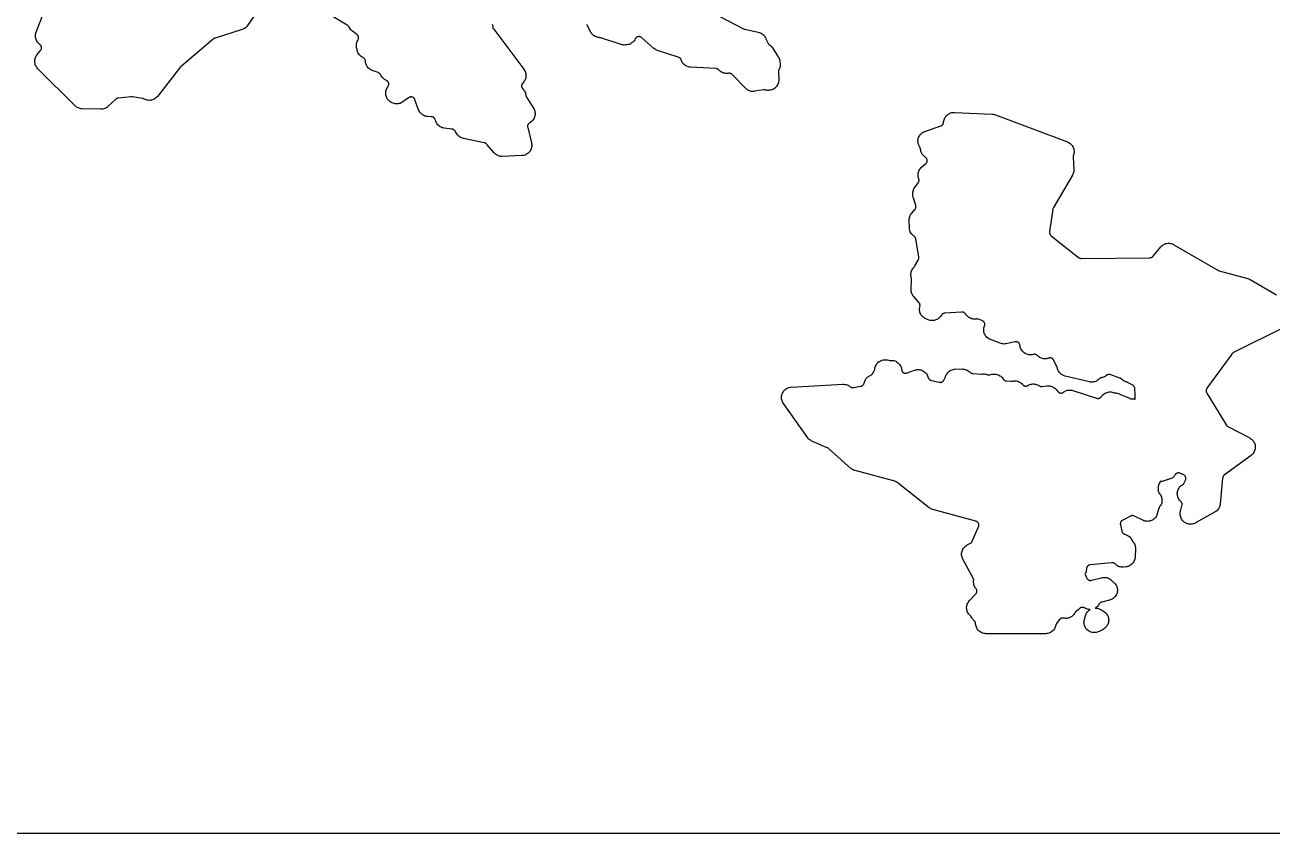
# Model space of a CAD drawing. Header units: metres. Extents: x 0 to 400, y 0 to 202.
# Drawn here: x 137 to 215.1, y -0.3 to 50.4 of the extents above; entities that cross this region are included whole.
import ezdxf

# ---------------------------------------------------------------- set-up
doc = ezdxf.new("R2010")
doc.units = ezdxf.units.M

msp = doc.modelspace()

# ---------------------------------------------------------------- linework, layer by layer
for points in [[(151.33, 50.9836), (150.911, 50.3786), (150.873, 50.3296), (150.832, 50.2846), (150.786, 50.2446), (150.736, 50.2076), (150.684, 50.1766), (150.628, 50.1496), (150.571, 50.1286), (148.879, 49.6016), (148.841, 49.5876), (148.818, 49.5766), (148.797, 49.5636), (148.765, 49.5386), (146.774, 47.8446), (146.744, 47.8166), (146.719, 47.7876), (145.27, 45.9416), (145.227, 45.8926), (145.18, 45.8486), (145.129, 45.8086), (145.074, 45.7746), (145.016, 45.7466), (144.955, 45.7236), (144.893, 45.7076), (144.829, 45.6976), (144.764, 45.6936), (144.699, 45.6966), (144.635, 45.7056), (144.573, 45.7216), (144.512, 45.7426), (144.453, 45.7706), (144.416, 45.7906), (144.396, 45.7986), (144.369, 45.8076), (144.331, 45.8156), (143.705, 45.9156), (143.668, 45.9196), (143.644, 45.9196), (143.607, 45.9176), (142.814, 45.8306), (142.778, 45.8256), (142.755, 45.8196), (142.73, 45.8106), (142.711, 45.8016), (142.692, 45.7906), (142.672, 45.7766), (142.643, 45.7506), (142.191, 45.3206), (142.143, 45.2786), (142.091, 45.2426), (142.036, 45.2116), (141.978, 45.1856), (141.918, 45.1656), (141.857, 45.1516), (141.794, 45.1436), (141.731, 45.1416), (140.557, 45.1656), (140.495, 45.1696), (140.434, 45.1796), (140.375, 45.1956), (140.317, 45.2176), (140.261, 45.2436), (140.208, 45.2756), (140.159, 45.3126), (140.113, 45.3546), (137.777, 47.6796), (137.735, 47.7256), (137.697, 47.7756), (137.664, 47.8296), (137.637, 47.8866), (137.616, 47.9446), (137.6, 48.0056), (137.59, 48.0676), (137.586, 48.1306), (137.588, 48.1936), (137.597, 48.2556), (137.611, 48.3166), (137.631, 48.3756), (137.657, 48.4336), (137.688, 48.4876), (137.724, 48.5386), (137.949, 48.8256), (137.972, 48.8566), (137.983, 48.8766), (137.992, 48.8976), (138.001, 48.9216), (138.007, 48.9466), (138.01, 48.9706), (138.011, 48.9926), (138.01, 49.0186), (138.006, 49.0436), (138.001, 49.0636), (137.993, 49.0876), (137.983, 49.1086), (137.97, 49.1296), (137.954, 49.1516), (137.94, 49.1686), (137.925, 49.1826), (137.886, 49.2116), (137.836, 49.2536), (137.792, 49.2996), (137.751, 49.3496), (137.717, 49.4036), (137.687, 49.4606), (137.663, 49.5206), (137.646, 49.5816), (137.634, 49.6456), (137.629, 49.7096), (137.631, 49.7736), (137.638, 49.8376), (137.652, 49.8996), (137.672, 49.9606), (139.052, 53.5546)], [(166.255, 50.4766), (166.271, 50.4136), (166.281, 50.3496), (166.283, 50.3116), (166.286, 50.2746), (166.292, 50.2486), (166.299, 50.2256), (166.309, 50.2016), (166.321, 50.1796), (166.343, 50.1476), (168.236, 47.6416), (168.272, 47.5896), (168.302, 47.5336), (168.326, 47.4766), (168.345, 47.4166), (168.359, 47.3546), (168.366, 47.2926), (168.367, 47.2296), (168.362, 47.1666), (168.35, 47.1046), (168.333, 47.0446), (168.31, 46.9856), (168.282, 46.9296), (168.248, 46.8766), (168.209, 46.8266), (168.166, 46.7816), (168.164, 46.7796), (168.145, 46.7576), (168.131, 46.7386), (168.118, 46.7166), (168.108, 46.6946), (168.099, 46.6676), (168.093, 46.6436), (168.09, 46.6206), (168.089, 46.5966), (168.091, 46.5706), (168.095, 46.5446), (168.1, 46.5236), (168.109, 46.5006), (168.121, 46.4776), (168.134, 46.4556), (168.147, 46.4386), (168.177, 46.4076), (168.217, 46.3626), (168.252, 46.3146), (168.282, 46.2636), (168.308, 46.2106), (168.328, 46.1546), (168.344, 46.0976), (168.354, 46.0386), (168.359, 45.9996), (168.364, 45.9786), (168.372, 45.9546), (168.38, 45.9346), (168.399, 45.9016), (168.837, 45.1966), (168.869, 45.1396), (168.895, 45.0786), (168.914, 45.0166), (168.928, 44.9526), (168.934, 44.8866), (168.934, 44.8216), (168.927, 44.7566), (168.914, 44.6916), (168.895, 44.6296), (168.869, 44.5686), (168.837, 44.5116), (168.799, 44.4576), (168.757, 44.4086), (168.709, 44.3626), (168.657, 44.3226), (168.602, 44.2886), (168.585, 44.2786), (168.563, 44.2636), (168.541, 44.2446), (168.523, 44.2276), (168.51, 44.2106), (168.497, 44.1906), (168.485, 44.1686), (168.475, 44.1436), (168.467, 44.1186), (168.463, 44.0986), (168.461, 44.0746), (168.461, 44.0496), (168.463, 44.0256), (168.472, 43.9846), (168.709, 43.0326), (168.721, 42.9696), (168.727, 42.9056), (168.727, 42.8416), (168.721, 42.7776), (168.708, 42.7156), (168.689, 42.6546), (168.664, 42.5956), (168.634, 42.5386), (168.598, 42.4856), (168.557, 42.4366), (168.511, 42.3916), (168.462, 42.3516), (168.408, 42.3166), (168.351, 42.2876), (168.292, 42.2636), (168.23, 42.2456), (168.168, 42.2336), (168.104, 42.2276), (166.883, 42.1826), (166.819, 42.1836), (166.755, 42.1906), (166.692, 42.2046), (166.631, 42.2246), (166.572, 42.2496), (166.515, 42.2816), (166.463, 42.3176), (166.414, 42.3596), (166.369, 42.4066), (165.91, 42.9356), (165.883, 42.9646), (165.866, 42.9796), (165.846, 42.9936), (165.827, 43.0046), (165.804, 43.0156), (165.783, 43.0226), (165.749, 43.0316), (164.453, 43.2996), (164.39, 43.3166), (164.33, 43.3386), (164.272, 43.3666), (164.217, 43.4006), (164.165, 43.4396), (164.118, 43.4836), (164.076, 43.5326), (164.038, 43.5856), (163.927, 43.7596), (163.901, 43.7946), (163.885, 43.8136), (163.871, 43.8276), (163.849, 43.8446), (163.826, 43.8586), (163.803, 43.8706), (163.782, 43.8786), (163.761, 43.8846), (163.72, 43.8916), (163.242, 43.9506), (163.176, 43.9616), (163.113, 43.9796), (163.051, 44.0046), (162.993, 44.0346), (162.937, 44.0716), (162.886, 44.1136), (162.839, 44.1596), (162.798, 44.2116), (162.761, 44.2666), (162.731, 44.3256), (162.707, 44.3866), (162.675, 44.4806), (162.66, 44.5186), (162.648, 44.5426), (162.634, 44.5636), (162.62, 44.5816), (162.603, 44.5986), (162.583, 44.6156), (162.561, 44.6306), (162.542, 44.6406), (162.519, 44.6496), (162.49, 44.6586), (162.467, 44.6636), (162.428, 44.6666), (162.22, 44.6766), (162.157, 44.6826), (162.095, 44.6946), (162.034, 44.7126), (161.975, 44.7366), (161.919, 44.7656), (161.866, 44.8006), (161.817, 44.8406), (161.772, 44.8846), (161.731, 44.9336), (161.696, 44.9866), (161.665, 45.0416), (161.641, 45.1006), (161.409, 45.7316), (161.393, 45.7686), (161.382, 45.7886), (161.368, 45.8096), (161.352, 45.8286), (161.335, 45.8456), (161.316, 45.8616), (161.297, 45.8736), (161.276, 45.8846), (161.252, 45.8946), (161.227, 45.9026), (161.204, 45.9076), (161.18, 45.9096), (161.156, 45.9096), (161.132, 45.9076), (161.109, 45.9026), (161.084, 45.8956), (161.06, 45.8856), (161.037, 45.8736), (161.005, 45.8526), (160.649, 45.5936), (160.596, 45.5586), (160.54, 45.5286), (160.481, 45.5046), (160.421, 45.4866), (160.358, 45.4746), (160.295, 45.4696), (160.232, 45.4696), (160.169, 45.4756), (160.107, 45.4886), (160.046, 45.5076), (159.988, 45.5316), (159.944, 45.5526), (159.889, 45.5826), (159.837, 45.6166), (159.789, 45.6566), (159.745, 45.7006), (159.705, 45.7486), (159.67, 45.7996), (159.64, 45.8546), (159.616, 45.9116), (159.597, 45.9706), (159.584, 46.0316), (159.576, 46.0936), (159.575, 46.1556), (159.58, 46.2176), (159.591, 46.2796), (159.607, 46.3396), (159.629, 46.3976), (159.657, 46.4536), (159.726, 46.5776), (159.745, 46.6156), (159.755, 46.6406), (159.76, 46.6606), (159.764, 46.6876), (159.766, 46.7156), (159.766, 46.7366), (159.762, 46.7606), (159.755, 46.7886), (159.747, 46.8116), (159.737, 46.8336), (159.725, 46.8546), (159.712, 46.8726), (159.694, 46.8906), (159.672, 46.9116), (159.651, 46.9266), (159.634, 46.9366), (159.586, 46.9596), (159.565, 46.9686), (159.561, 46.9706), (159.506, 47.0016), (159.455, 47.0376), (159.407, 47.0786), (159.363, 47.1236), (159.324, 47.1726), (159.29, 47.2256), (159.262, 47.2816), (159.25, 47.3066), (159.238, 47.3296), (159.225, 47.3476), (159.209, 47.3656), (159.191, 47.3836), (159.171, 47.4006), (159.154, 47.4116), (159.133, 47.4226), (159.095, 47.4386), (158.736, 47.5676), (158.678, 47.5926), (158.623, 47.6216), (158.571, 47.6566), (158.522, 47.6966), (158.478, 47.7406), (158.438, 47.7886), (158.403, 47.8406), (158.373, 47.8956), (158.348, 47.9536), (158.329, 48.0126), (158.316, 48.0746), (158.309, 48.1366), (158.307, 48.1696), (158.303, 48.1956), (158.298, 48.2156), (158.287, 48.2436), (158.275, 48.2686), (158.264, 48.2866), (158.25, 48.3046), (158.231, 48.3246), (158.21, 48.3436), (158.192, 48.3556), (158.17, 48.3686), (158.159, 48.3726), (158.101, 48.4026), (158.046, 48.4376), (157.995, 48.4786), (157.948, 48.5246), (157.907, 48.5746), (157.87, 48.6286), (157.839, 48.6856), (157.814, 48.7466), (157.795, 48.8086), (157.79, 48.8356), (157.789, 48.8356), (157.777, 48.8926), (157.764, 48.9356), (157.748, 48.9996), (157.739, 49.0656), (157.736, 49.1306), (157.74, 49.1966), (157.751, 49.2616), (157.768, 49.3256), (157.792, 49.3876), (157.821, 49.4456), (157.849, 49.4946), (157.86, 49.5186), (157.868, 49.5426), (157.874, 49.5696), (157.877, 49.5946), (157.877, 49.6166), (157.875, 49.6416), (157.87, 49.6686), (157.864, 49.6916), (157.854, 49.7146), (157.842, 49.7386), (157.827, 49.7616), (157.813, 49.7786), (157.796, 49.7956), (157.761, 49.8246), (157.485, 50.0286), (157.432, 50.0726), (157.385, 50.1216), (157.342, 50.1756), (157.306, 50.2326), (157.293, 50.2596), (157.286, 50.2736), (157.275, 50.2946), (157.263, 50.3156), (157.249, 50.3376), (157.234, 50.3546), (157.216, 50.3736), (157.194, 50.3906), (157.157, 50.4156), (156.109, 51.0296)], [(179.997, 51.2146), (181.99, 50.1806), (182.023, 50.1656), (182.046, 50.1576), (182.084, 50.1476), (182.925, 49.9756), (182.989, 49.9586), (183.05, 49.9366), (183.109, 49.9076), (183.164, 49.8736), (183.216, 49.8336), (183.264, 49.7886), (183.306, 49.7386), (183.344, 49.6856), (183.376, 49.6286), (183.39, 49.5956), (183.402, 49.5696), (183.402, 49.5686), (183.405, 49.5606), (183.523, 49.2966), (183.54, 49.2616), (183.553, 49.2426), (183.57, 49.2206), (183.589, 49.2016), (183.607, 49.1856), (183.64, 49.1626), (183.689, 49.1246), (183.734, 49.0826), (183.775, 49.0356), (183.811, 48.9856), (184.172, 48.4316), (184.204, 48.3766), (184.231, 48.3186), (184.251, 48.2586), (184.266, 48.1966), (184.275, 48.1326), (184.279, 48.0786), (184.288, 48.0116), (184.294, 47.9446), (184.292, 47.8766), (184.284, 47.8096), (184.268, 47.7446), (184.246, 47.6806), (184.217, 47.6196), (184.209, 47.6046), (184.198, 47.5776), (184.19, 47.5526), (184.185, 47.5276), (184.182, 47.5046), (184.182, 47.4656), (184.202, 46.9936), (184.202, 46.9286), (184.195, 46.8646), (184.182, 46.8016), (184.163, 46.7406), (184.137, 46.6806), (184.106, 46.6246), (184.069, 46.5716), (184.028, 46.5226), (183.981, 46.4776), (183.93, 46.4376), (183.876, 46.4026), (183.819, 46.3736), (183.758, 46.3506), (183.696, 46.3336), (183.633, 46.3226), (183.568, 46.3176), (183.504, 46.3196), (183.44, 46.3276), (183.377, 46.3426), (183.363, 46.3466), (183.342, 46.3506), (183.317, 46.3526), (183.292, 46.3526), (183.256, 46.3486), (182.677, 46.2606), (182.616, 46.2546), (182.554, 46.2546), (182.492, 46.2596), (182.431, 46.2706), (182.371, 46.2886), (182.314, 46.3106), (182.258, 46.3386), (182.206, 46.3726), (182.157, 46.4106), (182.112, 46.4536), (181.294, 47.3066), (181.263, 47.3366), (181.245, 47.3506), (181.223, 47.3636), (181.199, 47.3756), (181.176, 47.3836), (181.15, 47.3906), (181.126, 47.3946), (181.1, 47.3956), (181.074, 47.3946), (181.026, 47.3876), (180.96, 47.3816), (180.894, 47.3826), (180.828, 47.3906), (180.763, 47.4046), (180.7, 47.4256), (180.64, 47.4536), (180.582, 47.4866), (180.529, 47.5256), (180.479, 47.5696), (180.456, 47.5956), (180.431, 47.6196), (180.413, 47.6336), (180.394, 47.6466), (180.368, 47.6606), (180.347, 47.6696), (180.324, 47.6766), (180.299, 47.6816), (180.262, 47.6856), (178.673, 47.7736), (178.612, 47.7796), (178.552, 47.7916), (178.493, 47.8096), (178.436, 47.8326), (178.382, 47.8606), (178.331, 47.8946), (178.283, 47.9326), (178.238, 47.9746), (178.198, 48.0216), (178.163, 48.0716), (178.132, 48.1246), (178.107, 48.1806), (178.087, 48.2386), (178.085, 48.2466), (178.075, 48.2706), (178.064, 48.2916), (178.051, 48.3106), (178.034, 48.3306), (178.014, 48.3496), (177.995, 48.3646), (177.974, 48.3786), (177.948, 48.3906), (177.909, 48.4066), (176.617, 48.8206), (176.555, 48.8436), (176.496, 48.8736), (176.44, 48.9086), (176.388, 48.9496), (175.621, 49.6216), (175.589, 49.6476), (175.572, 49.6586), (175.549, 49.6706), (175.524, 49.6806), (175.502, 49.6866), (175.478, 49.6916), (175.456, 49.6936), (175.43, 49.6936), (175.408, 49.6916), (175.383, 49.6866), (175.36, 49.6796), (175.341, 49.6716), (175.317, 49.6596), (175.294, 49.6446), (175.277, 49.6316), (175.259, 49.6146), (175.244, 49.5966), (175.231, 49.5766), (175.213, 49.5456), (175.21, 49.5396), (175.178, 49.4816), (175.141, 49.4276), (175.099, 49.3776), (175.051, 49.3316), (174.999, 49.2906), (174.944, 49.2556), (174.885, 49.2266), (174.823, 49.2036), (174.76, 49.1866), (174.695, 49.1766), (174.592, 49.1656), (174.524, 49.1616), (174.455, 49.1656), (174.388, 49.1756), (174.322, 49.1936), (173.048, 49.6096), (173.011, 49.6196), (172.989, 49.6236), (172.951, 49.6266), (172.886, 49.6346), (172.823, 49.6496), (172.761, 49.6706), (172.701, 49.6986), (172.645, 49.7316), (172.592, 49.7706), (172.543, 49.8136), (172.499, 49.8626), (172.46, 49.9156), (172.427, 49.9716), (172.201, 50.4026), (172.174, 50.4606)], [(215.861, 31.4446), (212.707, 29.8806), (212.672, 29.8606), (212.654, 29.8486), (212.636, 29.8336), (212.618, 29.8146), (212.592, 29.7826), (211.036, 27.6386), (211.016, 27.6066), (211.005, 27.5866), (210.995, 27.5606), (210.988, 27.5376), (210.984, 27.5136), (210.981, 27.4886), (210.982, 27.4636), (210.984, 27.4386), (210.989, 27.4156), (210.997, 27.3906), (211.006, 27.3686), (211.024, 27.3346), (212.234, 25.3486), (212.256, 25.3166), (212.27, 25.2996), (212.285, 25.2836), (212.304, 25.2676), (212.322, 25.2556), (212.354, 25.2366), (213.721, 24.5246), (213.775, 24.4926), (213.825, 24.4556), (213.872, 24.4146), (213.915, 24.3686), (213.953, 24.3196), (213.986, 24.2666), (214.014, 24.2106), (214.037, 24.1516), (214.053, 24.0916), (214.064, 24.0296), (214.069, 23.9676), (214.067, 23.9046), (214.06, 23.8426), (214.047, 23.7816), (214.028, 23.7216), (214.003, 23.6646), (213.973, 23.6096), (213.937, 23.5576), (213.897, 23.5096), (213.852, 23.4656), (213.804, 23.4266), (212.135, 22.2066), (212.104, 22.1806), (212.088, 22.1656), (212.073, 22.1476), (212.058, 22.1266), (212.048, 22.1076), (212.039, 22.0886), (212.03, 22.0626), (212.025, 22.0406), (212.02, 22.0036), (211.876, 20.3936), (211.868, 20.3316), (211.853, 20.2706), (211.833, 20.2116), (211.807, 20.1546), (211.775, 20.0996), (211.739, 20.0486), (211.697, 20.0016), (211.652, 19.9586), (211.602, 19.9206), (211.549, 19.8866), (210.326, 19.1976), (210.27, 19.1696), (210.211, 19.1466), (210.15, 19.1306), (210.087, 19.1196), (210.024, 19.1146), (209.961, 19.1166), (209.899, 19.1236), (209.837, 19.1376), (209.777, 19.1576), (209.719, 19.1826), (209.664, 19.2136), (209.612, 19.2496), (209.564, 19.2906), (209.52, 19.3356), (209.481, 19.3856), (209.447, 19.4386), (209.418, 19.4946), (209.395, 19.5536), (209.377, 19.6146), (209.366, 19.6766), (209.36, 19.7396), (209.361, 19.8026), (209.368, 19.8656), (209.381, 19.9266), (209.472, 20.2716), (209.48, 20.3106), (209.483, 20.3396), (209.483, 20.3596), (209.482, 20.3816), (209.477, 20.4086), (209.471, 20.4306), (209.463, 20.4526), (209.451, 20.4746), (209.439, 20.4946), (209.425, 20.5146), (209.411, 20.5296), (209.4, 20.5386), (209.355, 20.5826), (209.314, 20.6316), (209.279, 20.6836), (209.248, 20.7386), (209.223, 20.7966), (209.204, 20.8566), (209.191, 20.9186), (209.183, 20.9816), (209.182, 21.0446), (209.188, 21.1076), (209.199, 21.1706), (209.216, 21.2306), (209.239, 21.2896), (209.268, 21.3466), (209.302, 21.3996), (209.341, 21.4496), (209.385, 21.4946), (209.433, 21.5356), (209.485, 21.5726), (209.509, 21.5866), (209.534, 21.6026), (209.553, 21.6186), (209.568, 21.6336), (209.585, 21.6546), (209.599, 21.6746), (209.618, 21.7116), (209.691, 21.8686), (209.706, 21.9056), (209.712, 21.9246), (209.716, 21.9496), (209.719, 21.9756), (209.718, 22.0016), (209.716, 22.0276), (209.711, 22.0496), (209.704, 22.0726), (209.693, 22.0976), (209.682, 22.1186), (209.668, 22.1386), (209.653, 22.1566), (209.634, 22.1756), (209.615, 22.1906), (209.594, 22.2036), (209.557, 22.2236), (209.382, 22.3026), (209.345, 22.3176), (209.322, 22.3246), (209.297, 22.3296), (209.27, 22.3316), (209.247, 22.3316), (209.224, 22.3296), (209.203, 22.3246), (209.18, 22.3176), (209.152, 22.3066), (209.132, 22.2956), (209.114, 22.2836), (209.096, 22.2696), (209.078, 22.2516), (209.061, 22.2316), (209.034, 22.1906), (208.995, 22.1396), (208.951, 22.0916), (208.902, 22.0496), (208.85, 22.0116), (208.794, 21.9796), (208.735, 21.9526), (208.674, 21.9316), (208.611, 21.9176), (208.592, 21.9146), (208.563, 21.9066), (208.525, 21.8926), (208.427, 21.8496), (208.367, 21.8276), (208.305, 21.8106), (208.241, 21.8006), (208.177, 21.7966), (208.112, 21.7996), (208.102, 21.8006), (208.084, 21.7416), (208.059, 21.6836), (208.03, 21.6286), (208.017, 21.6086), (208.008, 21.5886), (207.999, 21.5636), (207.993, 21.5416), (207.99, 21.5206), (207.988, 21.4806), (207.985, 21.2436), (207.987, 21.2006), (207.991, 21.1726), (207.996, 21.1526), (208.004, 21.1286), (208.017, 21.1016), (208.028, 21.0836), (208.043, 21.0626), (208.052, 21.0526), (208.092, 21.0036), (208.127, 20.9516), (208.157, 20.8956), (208.182, 20.8376), (208.2, 20.7776), (208.213, 20.7156), (208.219, 20.6526), (208.219, 20.5896), (208.214, 20.5266), (208.202, 20.4646), (208.184, 20.4036), (208.16, 20.3456), (208.131, 20.2896), (208.096, 20.2366), (208.066, 20.1956), (208.052, 20.1716), (208.042, 20.1496), (208.029, 20.1116), (207.929, 19.7626), (207.908, 19.7036), (207.882, 19.6466), (207.851, 19.5916), (207.814, 19.5406), (207.773, 19.4936), (207.727, 19.4496), (207.677, 19.4116), (207.624, 19.3776), (207.568, 19.3496), (207.509, 19.3276), (207.448, 19.3106), (207.386, 19.2996), (207.324, 19.2946), (207.261, 19.2966), (207.198, 19.3036), (207.137, 19.3166), (207.077, 19.3366), (207.019, 19.3616), (206.491, 19.6226), (206.456, 19.6376), (206.434, 19.6446), (206.411, 19.6506), (206.388, 19.6536), (206.366, 19.6536), (206.34, 19.6526), (206.319, 19.6496), (206.295, 19.6436), (206.27, 19.6346), (206.238, 19.6206), (205.761, 19.3736), (205.725, 19.3526), (205.702, 19.3356), (205.683, 19.3196), (205.667, 19.3016), (205.65, 19.2786), (205.638, 19.2596), (205.629, 19.2386), (205.619, 19.2116), (205.613, 19.1886), (205.61, 19.1636), (205.609, 19.1376), (205.611, 19.1126), (205.617, 19.0696), (205.698, 18.6936), (205.709, 18.6546), (205.717, 18.6306), (205.727, 18.6106), (205.738, 18.5926), (205.753, 18.5726), (205.771, 18.5526), (205.786, 18.5386), (205.806, 18.5236), (205.827, 18.5106), (205.847, 18.5006), (205.871, 18.4916), (205.925, 18.4756), (205.986, 18.4556), (206.045, 18.4286), (206.101, 18.3966), (206.153, 18.3586), (206.201, 18.3156), (206.245, 18.2686), (206.284, 18.2166), (206.318, 18.1616), (206.346, 18.1036), (206.347, 18.0996), (206.357, 18.0806), (206.37, 18.0616), (206.407, 18.0166), (206.409, 18.0136), (206.449, 17.9606), (206.482, 17.9036), (206.509, 17.8436), (206.531, 17.7806), (206.545, 17.7166), (206.553, 17.6506), (206.555, 17.5846), (206.539, 17.0646), (206.534, 17.0026), (206.523, 16.9416), (206.506, 16.8816), (206.484, 16.8236), (206.456, 16.7676), (206.423, 16.7146), (206.385, 16.6656), (206.343, 16.6206), (206.296, 16.5786), (206.246, 16.5426), (206.192, 16.5106), (206.136, 16.4846), (206.077, 16.4636), (206.017, 16.4486), (205.955, 16.4396), (205.815, 16.4256), (205.753, 16.4226), (205.691, 16.4256), (205.629, 16.4346), (205.569, 16.4486), (205.51, 16.4696), (205.453, 16.4946), (205.399, 16.5266), (205.349, 16.5626), (205.305, 16.6016), (205.302, 16.6036), (205.297, 16.6096), (205.261, 16.6416), (205.238, 16.6596), (205.218, 16.6726), (205.197, 16.6826), (205.173, 16.6916), (205.146, 16.6976), (205.121, 16.7016), (205.099, 16.7026), (205.057, 16.7006), (203.723, 16.5616), (203.684, 16.5556), (203.663, 16.5506), (203.639, 16.5416), (203.614, 16.5296), (203.594, 16.5176), (203.575, 16.5036), (203.557, 16.4866), (203.542, 16.4706), (203.527, 16.4506), (203.513, 16.4266), (203.502, 16.4046), (203.495, 16.3846), (203.489, 16.3616), (203.485, 16.3336), (203.483, 16.2946), (203.483, 16.2756), (203.48, 16.2126), (203.471, 16.1506), (203.456, 16.0896), (203.435, 16.0306), (203.408, 15.9736), (203.396, 15.9536), (203.404, 15.9436), (203.438, 15.8896), (203.467, 15.8326), (203.491, 15.7726), (203.499, 15.7466), (203.509, 15.7266), (203.524, 15.6996), (203.537, 15.6816), (203.55, 15.6666), (203.567, 15.6516), (203.589, 15.6336), (203.612, 15.6196), (203.629, 15.6106), (203.653, 15.6016), (203.676, 15.5946), (203.698, 15.5906), (203.725, 15.5886), (203.751, 15.5896), (203.773, 15.5916), (203.809, 15.5996), (204.438, 15.7626), (204.501, 15.7756), (204.565, 15.7826), (204.629, 15.7826), (204.693, 15.7766), (204.757, 15.7646), (204.818, 15.7456), (204.878, 15.7216), (204.935, 15.6916), (204.988, 15.6556), (205.038, 15.6146), (205.083, 15.5686), (205.103, 15.5466), (205.118, 15.5326), (205.16, 15.5026), (205.209, 15.4626), (205.255, 15.4176), (205.296, 15.3676), (205.331, 15.3146), (205.362, 15.2586), (205.387, 15.1996), (205.405, 15.1386), (205.418, 15.0756), (205.424, 15.0116), (205.424, 14.9476), (205.418, 14.8836), (205.405, 14.8216), (205.387, 14.7596), (205.362, 14.7006), (205.332, 14.6446), (205.296, 14.5916), (205.255, 14.5426), (205.21, 14.4976), (205.16, 14.4566), (205.106, 14.4216), (205.05, 14.3916), (204.99, 14.3676), (204.929, 14.3496), (204.46, 14.2366), (204.42, 14.2246), (204.397, 14.2156), (204.375, 14.2036), (204.352, 14.1896), (204.334, 14.1746), (204.318, 14.1586), (204.303, 14.1406), (204.286, 14.1166), (204.273, 14.0936), (204.238, 14.0386), (204.198, 13.9866), (204.152, 13.9396), (204.102, 13.8976), (204.048, 13.8606), (204.039, 13.8556), (204.088, 13.8556), (204.151, 13.8486), (204.214, 13.8356), (204.275, 13.8166), (204.334, 13.7916), (204.39, 13.7606), (204.572, 13.6486), (204.623, 13.6136), (204.671, 13.5736), (204.715, 13.5286), (204.754, 13.4806), (204.788, 13.4286), (204.818, 13.3736), (204.842, 13.3166), (204.86, 13.2566), (204.872, 13.1956), (204.879, 13.1336), (204.88, 13.0716), (204.874, 13.0096), (204.863, 12.9486), (204.846, 12.8886), (204.823, 12.8306), (204.795, 12.7746), (204.761, 12.7226), (204.723, 12.6736), (204.68, 12.6286), (204.633, 12.5876), (204.582, 12.5516), (204.528, 12.5206), (204.275, 12.3906), (204.218, 12.3646), (204.158, 12.3436), (204.097, 12.3296), (204.035, 12.3206), (203.972, 12.3186), (203.909, 12.3226), (203.847, 12.3326), (203.786, 12.3476), (203.727, 12.3696), (203.671, 12.3966), (203.617, 12.4296), (203.567, 12.4666), (203.52, 12.5086), (203.478, 12.5556), (203.441, 12.6066), (203.408, 12.6596), (203.381, 12.7166), (203.36, 12.7756), (203.344, 12.8366), (203.335, 12.8986), (203.331, 12.9616), (203.334, 13.0246), (203.342, 13.0866), (203.357, 13.1476), (203.377, 13.2076), (203.382, 13.2176), (203.395, 13.2606), (203.422, 13.3666), (203.44, 13.4286), (203.465, 13.4876), (203.495, 13.5436), (203.531, 13.5966), (203.572, 13.6456), (203.617, 13.6906), (203.667, 13.7306), (203.72, 13.7666), (203.672, 13.7666), (203.607, 13.7736), (203.543, 13.7876), (203.48, 13.8076), (203.42, 13.8336), (203.363, 13.8666), (203.358, 13.8696), (203.335, 13.8816), (203.314, 13.8896), (203.289, 13.8966), (203.262, 13.9006), (203.238, 13.9026), (203.214, 13.9016), (203.186, 13.8986), (203.164, 13.8936), (203.141, 13.8856), (203.119, 13.8756), (203.097, 13.8626), (203.063, 13.8376), (202.854, 13.6696), (202.825, 13.6446), (202.808, 13.6256), (202.794, 13.6086), (202.781, 13.5876), (202.769, 13.5636), (202.738, 13.5106), (202.703, 13.4606), (202.663, 13.4136), (202.619, 13.3706), (202.571, 13.3326), (202.519, 13.2996), (202.465, 13.2706), (202.408, 13.2476), (202.349, 13.2296), (202.289, 13.2176), (202.227, 13.2116), (202.166, 13.2116), (202.105, 13.2166), (202.044, 13.2276), (202.035, 13.2296), (202.016, 13.2316), (201.988, 13.2326), (201.961, 13.2296), (201.936, 13.2256), (201.912, 13.2176), (201.893, 13.2096), (201.868, 13.1966), (201.846, 13.1816), (201.828, 13.1666), (201.81, 13.1476), (201.783, 13.1146), (201.619, 12.8836), (201.597, 12.8486), (201.586, 12.8276), (201.577, 12.8046), (201.571, 12.7836), (201.57, 12.7816), (201.556, 12.7206), (201.535, 12.6606), (201.508, 12.6016), (201.476, 12.5456), (201.438, 12.4936), (201.396, 12.4456), (201.348, 12.4016), (201.297, 12.3636), (201.242, 12.3296), (201.184, 12.3026), (201.123, 12.2806), (201.061, 12.2646), (200.997, 12.2546), (200.933, 12.2516), (197.19, 12.2516), (197.126, 12.2546), (197.062, 12.2646), (197, 12.2806), (196.939, 12.3026), (196.881, 12.3296), (196.826, 12.3636), (196.775, 12.4026), (196.727, 12.4456), (196.685, 12.4936), (196.647, 12.5456), (196.615, 12.6016), (196.588, 12.6606), (196.567, 12.7216), (196.552, 12.7836), (196.544, 12.8476), (196.54, 12.9016), (196.535, 12.9286), (196.528, 12.9546), (196.52, 12.9736), (196.509, 12.9956), (196.494, 13.0196), (196.48, 13.0366), (196.464, 13.0536), (196.439, 13.0756), (196.397, 13.1156), (196.359, 13.1586), (196.325, 13.2046), (196.295, 13.2536), (196.269, 13.3016), (196.256, 13.3206), (196.232, 13.3496), (196.153, 13.4336), (196.111, 13.4836), (196.074, 13.5376), (196.042, 13.5946), (196.017, 13.6556), (195.998, 13.7176), (195.985, 13.7816), (195.979, 13.8466), (195.979, 13.9126), (195.986, 13.9776), (195.999, 14.0416), (196.019, 14.1036), (196.045, 14.1636), (196.077, 14.2206), (196.114, 14.2746), (196.157, 14.3236), (196.545, 14.7306), (196.572, 14.7606), (196.584, 14.7786), (196.596, 14.7996), (196.607, 14.8236), (196.615, 14.8466), (196.62, 14.8696), (196.623, 14.8946), (196.624, 14.9196), (196.623, 14.9436), (196.619, 14.9686), (196.613, 14.9896), (196.603, 15.0156), (196.594, 15.0356), (196.581, 15.0556), (196.545, 15.1036), (196.509, 15.1556), (196.479, 15.2106), (196.455, 15.2676), (196.436, 15.3276), (196.422, 15.3886), (196.415, 15.4516), (196.414, 15.5136), (196.419, 15.5766), (196.42, 15.5806), (196.421, 15.6076), (196.42, 15.6286), (196.415, 15.6566), (196.409, 15.6806), (196.402, 15.7006), (196.385, 15.7366), (195.74, 16.9306), (195.712, 16.9886), (195.69, 17.0496), (195.674, 17.1126), (195.665, 17.1766), (195.662, 17.2416), (195.666, 17.3056), (195.675, 17.3696), (195.692, 17.4326), (195.714, 17.4936), (195.742, 17.5516), (195.776, 17.6066), (195.816, 17.6576), (195.86, 17.7046), (195.909, 17.7476), (195.962, 17.7846), (196.018, 17.8166), (196.187, 17.9026), (196.222, 17.9226), (196.244, 17.9386), (196.263, 17.9546), (196.28, 17.9726), (196.295, 17.9916), (196.308, 18.0126), (196.326, 18.0486), (196.722, 18.9406), (196.736, 18.9756), (196.742, 18.9976), (196.747, 19.0226), (196.749, 19.0476), (196.748, 19.0726), (196.746, 19.0986), (196.742, 19.1176), (196.735, 19.1406), (196.725, 19.1646), (196.713, 19.1866), (196.699, 19.2076), (196.686, 19.2236), (196.669, 19.2416), (196.65, 19.2566), (196.631, 19.2706), (196.609, 19.2816), (196.587, 19.2916), (196.552, 19.3026), (193.86, 20.0376), (193.799, 20.0576), (193.74, 20.0836), (193.684, 20.1156), (193.631, 20.1526), (191.597, 21.7456), (191.564, 21.7686), (191.541, 21.7816), (191.517, 21.7926), (191.477, 21.8056), (188.99, 22.4736), (188.933, 22.4916), (188.878, 22.5156), (188.825, 22.5436), (188.775, 22.5766), (188.728, 22.6146), (187.332, 23.8526), (187.297, 23.8806), (187.275, 23.8946), (187.235, 23.9136), (186.311, 24.3046), (186.258, 24.3306), (186.207, 24.3616), (186.158, 24.3966), (186.114, 24.4356), (186.073, 24.4786), (186.036, 24.5256), (184.499, 26.6846), (184.465, 26.7376), (184.437, 26.7936), (184.414, 26.8516), (184.396, 26.9126), (184.396, 26.9126), (184.385, 26.9736), (184.379, 27.0366), (184.38, 27.0996), (184.387, 27.1616), (184.4, 27.2236), (184.418, 27.2836), (184.443, 27.3406), (184.473, 27.3966), (184.508, 27.4486), (184.548, 27.4966), (184.592, 27.5406), (184.641, 27.5806), (184.693, 27.6156), (184.748, 27.6456), (184.806, 27.6696), (184.866, 27.6886), (184.928, 27.7006), (184.99, 27.7076), (188.229, 27.8926), (188.294, 27.8926), (188.36, 27.8866), (188.424, 27.8736), (188.486, 27.8546), (188.547, 27.8296), (188.604, 27.7986), (188.658, 27.7616), (188.703, 27.7266), (188.721, 27.7156), (188.746, 27.7046), (188.769, 27.6956), (188.792, 27.6896), (188.817, 27.6856), (188.842, 27.6846), (188.868, 27.6846), (188.906, 27.6906), (189.338, 27.7716), (189.377, 27.7806), (189.4, 27.7886), (189.425, 27.8006), (189.449, 27.8146), (189.467, 27.8276), (189.484, 27.8436), (189.502, 27.8626), (189.517, 27.8826), (189.53, 27.9056), (189.541, 27.9276), (189.549, 27.9516), (189.554, 27.9696), (189.571, 28.0276), (189.593, 28.0836), (189.613, 28.1226), (189.62, 28.1366), (189.621, 28.1386), (189.64, 28.1756), (189.672, 28.2266), (189.708, 28.2736), (189.749, 28.3176), (189.793, 28.3576), (189.841, 28.3936), (189.892, 28.4246), (189.946, 28.4506), (189.986, 28.4686), (190.005, 28.4786), (190.025, 28.4926), (190.047, 28.5116), (190.062, 28.5266), (190.077, 28.5446), (190.099, 28.5796), (190.188, 28.7306), (190.206, 28.7656), (190.216, 28.7916), (190.223, 28.8146), (190.227, 28.8376), (190.228, 28.8406), (190.236, 28.9046), (190.252, 28.9686), (190.274, 29.0296), (190.301, 29.0886), (190.335, 29.1446), (190.374, 29.1966), (190.418, 29.2446), (190.466, 29.2876), (190.519, 29.3266), (190.575, 29.3586), (190.634, 29.3856), (190.696, 29.4066), (190.759, 29.4216), (190.824, 29.4296), (190.889, 29.4316), (190.954, 29.4266), (191.018, 29.4156), (191.111, 29.3936), (191.15, 29.3866), (191.175, 29.3856), (191.213, 29.3866), (191.219, 29.3876), (191.235, 29.3876), (191.284, 29.3886), (191.348, 29.3826), (191.411, 29.3716), (191.473, 29.3536), (191.533, 29.3296), (191.59, 29.2996), (191.643, 29.2646), (191.693, 29.2236), (191.739, 29.1786), (191.78, 29.1296), (191.816, 29.0766), (191.847, 29.0196), (191.872, 28.9606), (191.89, 28.8986), (191.903, 28.8356), (191.911, 28.7826), (191.916, 28.7606), (191.924, 28.7386), (191.936, 28.7116), (191.947, 28.6936), (191.96, 28.6756), (191.976, 28.6566), (191.995, 28.6396), (192.012, 28.6256), (192.033, 28.6126), (192.056, 28.6016), (192.075, 28.5936), (192.098, 28.5876), (192.124, 28.5826), (192.15, 28.5806), (192.175, 28.5816), (192.198, 28.5836), (192.219, 28.5876), (192.257, 28.5996), (192.718, 28.7686), (192.78, 28.7876), (192.843, 28.8006), (192.907, 28.8066), (192.972, 28.8066), (193.036, 28.8006), (193.1, 28.7876), (193.162, 28.7686), (193.221, 28.7436), (193.278, 28.7126), (193.331, 28.6756), (193.381, 28.6346), (193.426, 28.5886), (193.466, 28.5376), (193.501, 28.4836), (193.531, 28.4256), (193.554, 28.3656), (193.567, 28.3206), (193.572, 28.3036), (193.577, 28.2896), (193.588, 28.2666), (193.6, 28.2446), (193.615, 28.2236), (193.629, 28.2076), (193.647, 28.1906), (193.667, 28.1746), (193.687, 28.1616), (193.709, 28.1506), (193.732, 28.1416), (193.771, 28.1306), (194.249, 28.0196), (194.291, 28.0126), (194.316, 28.0106), (194.339, 28.0106), (194.364, 28.0136), (194.391, 28.0206), (194.416, 28.0286), (194.436, 28.0376), (194.457, 28.0496), (194.48, 28.0666), (194.499, 28.0826), (194.515, 28.1006), (194.531, 28.1226), (194.552, 28.1576), (194.631, 28.3056), (194.647, 28.3396), (194.662, 28.3816), (194.665, 28.3896), (194.673, 28.4166), (194.699, 28.4746), (194.73, 28.5306), (194.766, 28.5826), (194.807, 28.6316), (194.853, 28.6756), (194.903, 28.7156), (194.957, 28.7506), (195.013, 28.7796), (195.073, 28.8026), (195.134, 28.8196), (195.197, 28.8316), (195.261, 28.8366), (195.694, 28.8496), (195.761, 28.8476), (195.827, 28.8396), (195.893, 28.8246), (195.956, 28.8026), (196.017, 28.7736), (196.074, 28.7396), (196.128, 28.6996), (196.177, 28.6536), (196.195, 28.6356), (196.214, 28.6196), (196.233, 28.6056), (196.257, 28.5926), (196.278, 28.5826), (196.298, 28.5766), (196.324, 28.5706), (196.365, 28.5656), (196.868, 28.5266), (196.906, 28.5256), (196.934, 28.5276), (196.942, 28.5286), (197.005, 28.5356), (197.068, 28.5356), (197.131, 28.5306), (197.193, 28.5186), (197.254, 28.5006), (197.283, 28.4906), (197.307, 28.4846), (197.331, 28.4816), (197.359, 28.4806), (197.383, 28.4816), (197.407, 28.4856), (197.423, 28.4896), (197.424, 28.4896), (197.487, 28.5106), (197.553, 28.5256), (197.62, 28.5336), (197.687, 28.5336), (197.755, 28.5276), (197.821, 28.5146), (197.88, 28.4996), (197.892, 28.4966), (197.951, 28.4786), (198.007, 28.4546), (198.061, 28.4256), (198.112, 28.3906), (198.159, 28.3526), (198.203, 28.3096), (198.242, 28.2626), (198.269, 28.2226), (198.277, 28.2116), (198.29, 28.1956), (198.306, 28.1776), (198.325, 28.1616), (198.346, 28.1466), (198.368, 28.1336), (198.391, 28.1226), (198.413, 28.1156), (198.438, 28.1096), (198.48, 28.1036), (198.749, 28.0816), (198.788, 28.0806), (198.813, 28.0816), (198.855, 28.0886), (198.886, 28.0956), (198.951, 28.1026), (199.017, 28.1026), (199.082, 28.0966), (199.146, 28.0846), (199.209, 28.0656), (199.269, 28.0396), (199.326, 28.0086), (199.38, 27.9716), (199.431, 27.9296), (199.476, 27.8826), (199.504, 27.8516), (199.521, 27.8356), (199.54, 27.8216), (199.563, 27.8076), (199.586, 27.7956), (199.607, 27.7876), (199.632, 27.7816), (199.657, 27.7776), (199.68, 27.7766), (199.707, 27.7776), (199.732, 27.7816), (199.753, 27.7866), (199.778, 27.7946), (199.803, 27.8066), (199.829, 27.8216), (199.883, 27.8506), (199.94, 27.8736), (199.999, 27.8916), (200.06, 27.9036), (200.121, 27.9096), (200.182, 27.9096), (200.244, 27.9046), (200.304, 27.8936), (200.363, 27.8766), (200.421, 27.8536), (200.476, 27.8266), (200.528, 27.7936), (200.536, 27.7876), (200.559, 27.7746), (200.579, 27.7656), (200.603, 27.7576), (200.628, 27.7516), (200.655, 27.7486), (200.678, 27.7476), (200.716, 27.7506), (201.012, 27.7866), (201.077, 27.7916), (201.141, 27.7896), (201.206, 27.7816), (201.269, 27.7666), (201.33, 27.7456), (201.389, 27.7186), (201.445, 27.6866), (201.497, 27.6486), (201.546, 27.6056), (201.589, 27.5576), (201.689, 27.4386), (201.714, 27.4106), (201.732, 27.3946), (201.752, 27.3796), (201.769, 27.3686), (201.794, 27.3576), (201.815, 27.3496), (201.838, 27.3436), (201.864, 27.3396), (201.886, 27.3386), (201.911, 27.3396), (201.934, 27.3416), (201.957, 27.3476), (201.981, 27.3556), (202.002, 27.3646), (202.023, 27.3766), (202.067, 27.4076), (202.123, 27.4426), (202.183, 27.4726), (202.245, 27.4956), (202.309, 27.5126), (202.375, 27.5226), (202.442, 27.5256), (202.508, 27.5216), (202.574, 27.5116), (202.638, 27.4946), (204.12, 27.0196), (204.157, 27.0096), (204.182, 27.0056), (204.208, 27.0036), (204.23, 27.0046), (204.256, 27.0076), (204.282, 27.0136), (204.303, 27.0206), (204.325, 27.0306), (204.346, 27.0426), (204.368, 27.0596), (204.386, 27.0746), (204.402, 27.0916), (204.425, 27.1216), (204.454, 27.1626), (204.497, 27.2126), (204.545, 27.2576), (204.598, 27.2976), (204.654, 27.3316), (204.713, 27.3606), (204.775, 27.3826), (204.839, 27.3986), (204.904, 27.4076), (204.97, 27.4106), (205.036, 27.4066), (205.101, 27.3956), (205.165, 27.3786), (205.224, 27.3596), (205.247, 27.3546), (205.269, 27.3516), (205.277, 27.3516), (205.347, 27.3456), (205.417, 27.3326), (205.484, 27.3116), (205.549, 27.2836), (205.578, 27.2686), (206.177, 27.0106), (206.216, 26.9966), (206.241, 26.9896), (206.264, 26.9856), (206.287, 26.9846), (206.31, 26.9856), (206.373, 26.9846), (206.435, 26.9776), (206.496, 26.9646), (206.539, 26.9516), (206.532, 26.9966), (206.528, 27.0586), (206.53, 27.1206), (206.539, 27.1816), (206.542, 27.1986), (206.544, 27.2226), (206.543, 27.2656), (206.524, 27.5986), (206.52, 27.6386), (206.515, 27.6616), (206.507, 27.6866), (206.498, 27.7086), (206.488, 27.7276), (206.473, 27.7496), (206.456, 27.7696), (206.44, 27.7856), (206.42, 27.8016), (206.386, 27.8246), (206.069, 28.0116), (206.033, 28.0306), (206.011, 28.0396), (205.964, 28.0536), (205.903, 28.0746), (205.845, 28.1026), (205.79, 28.1356), (205.738, 28.1736), (205.691, 28.2166), (205.686, 28.2216), (205.666, 28.2386), (205.645, 28.2526), (205.62, 28.2656), (205.583, 28.2816), (205.014, 28.4846), (204.976, 28.4956), (204.95, 28.5016), (204.927, 28.5036), (204.902, 28.5036), (204.879, 28.5016), (204.852, 28.4966), (204.828, 28.4896), (204.81, 28.4816), (204.786, 28.4696), (204.766, 28.4566), (204.762, 28.4526), (204.712, 28.4166), (204.66, 28.3846), (204.604, 28.3586), (204.546, 28.3376), (204.487, 28.3216), (204.452, 28.3146), (204.414, 28.3036), (204.39, 28.2946), (204.365, 28.2826), (204.342, 28.2686), (204.326, 28.2566), (204.314, 28.2456), (204.308, 28.2396), (204.269, 28.2006), (204.221, 28.1596), (204.168, 28.1236), (204.112, 28.0926), (204.054, 28.0676), (203.993, 28.0476), (203.931, 28.0346), (203.868, 28.0276), (203.804, 28.0266), (203.74, 28.0326), (203.678, 28.0446), (202.151, 28.4086), (202.091, 28.4256), (202.034, 28.4486), (201.979, 28.4766), (201.927, 28.5096), (201.878, 28.5476), (201.833, 28.5906), (201.792, 28.6376), (201.756, 28.6876), (201.725, 28.7406), (201.7, 28.7976), (201.679, 28.8556), (201.665, 28.9046), (201.651, 28.9376), (201.438, 29.3876), (201.419, 29.4226), (201.405, 29.4436), (201.391, 29.4606), (201.373, 29.4796), (201.353, 29.4966), (201.337, 29.5076), (201.317, 29.5176), (201.291, 29.5296), (201.266, 29.5366), (201.246, 29.5416), (201.219, 29.5446), (201.196, 29.5446), (201.173, 29.5436), (201.148, 29.5386), (201.125, 29.5326), (201.116, 29.5286), (201.054, 29.5086), (200.991, 29.4946), (200.927, 29.4876), (200.863, 29.4856), (200.799, 29.4916), (200.735, 29.5026), (200.673, 29.5206), (200.613, 29.5446), (200.556, 29.5736), (200.502, 29.6096), (200.452, 29.6496), (200.406, 29.6946), (200.405, 29.6966), (200.384, 29.7146), (200.363, 29.7306), (200.343, 29.7426), (200.321, 29.7526), (200.297, 29.7616), (200.273, 29.7676), (200.252, 29.7706), (200.227, 29.7716), (200.203, 29.7706), (200.179, 29.7676), (200.123, 29.7536), (200.062, 29.7416), (200, 29.7356), (199.937, 29.7356), (199.875, 29.7416), (199.813, 29.7536), (199.753, 29.7716), (199.695, 29.7946), (199.64, 29.8236), (199.587, 29.8586), (199.539, 29.8976), (199.494, 29.9406), (199.453, 29.9886), (199.418, 30.0406), (199.387, 30.0946), (199.362, 30.1526), (199.343, 30.2116), (199.329, 30.2736), (199.322, 30.3356), (199.321, 30.3416), (199.317, 30.3636), (199.31, 30.3896), (199.3, 30.4146), (199.291, 30.4336), (199.277, 30.4546), (199.261, 30.4746), (199.245, 30.4916), (199.226, 30.5076), (199.207, 30.5216), (199.184, 30.5346), (199.16, 30.5446), (199.138, 30.5526), (199.114, 30.5576), (199.09, 30.5606), (199.068, 30.5606), (199.044, 30.5586), (199.002, 30.5516), (198.456, 30.4306), (198.393, 30.4196), (198.33, 30.4146), (198.266, 30.4166), (198.203, 30.4246), (198.141, 30.4386), (198.081, 30.4586), (197.466, 30.6966), (197.407, 30.7226), (197.352, 30.7546), (197.299, 30.7916), (197.251, 30.8336), (197.207, 30.8806), (197.167, 30.9316), (197.134, 30.9856), (197.105, 31.0436), (197.083, 31.1036), (197.066, 31.1656), (197.056, 31.2296), (197.052, 31.2936), (197.055, 31.3576), (197.063, 31.4216), (197.078, 31.4836), (197.1, 31.5446), (197.102, 31.5506), (197.111, 31.5796), (197.116, 31.6026), (197.118, 31.6236), (197.118, 31.6486), (197.115, 31.6776), (197.111, 31.7016), (197.105, 31.7216), (197.096, 31.7436), (197.083, 31.7676), (197.071, 31.7856), (197.055, 31.8056), (197.036, 31.8256), (197.019, 31.8396), (196.999, 31.8536), (196.977, 31.8656), (196.939, 31.8816), (196.714, 31.9656), (196.676, 31.9776), (196.649, 31.9826), (196.625, 31.9856), (196.6, 31.9856), (196.56, 31.9826), (196.537, 31.9786), (196.475, 31.9756), (196.413, 31.9786), (196.351, 31.9866), (196.291, 32.0006), (196.232, 32.0216), (196.176, 32.0466), (196.122, 32.0776), (196.071, 32.1136), (196.024, 32.1536), (195.982, 32.1986), (195.943, 32.2476), (195.91, 32.2996), (195.909, 32.3006), (195.896, 32.3186), (195.88, 32.3376), (195.861, 32.3556), (195.842, 32.3706), (195.823, 32.3826), (195.8, 32.3946), (195.778, 32.4026), (195.754, 32.4096), (195.728, 32.4146), (195.707, 32.4156), (195.668, 32.4146), (194.612, 32.3456), (194.569, 32.3396), (194.543, 32.3346), (194.52, 32.3266), (194.496, 32.3156), (194.475, 32.3036), (194.452, 32.2866), (194.432, 32.2696), (194.418, 32.2536), (194.403, 32.2326), (194.383, 32.1996), (194.349, 32.1486), (194.31, 32.1006), (194.267, 32.0556), (194.22, 32.0156), (194.169, 31.9806), (194.115, 31.9506), (194.058, 31.9256), (193.999, 31.9066), (193.939, 31.8926), (193.877, 31.8846), (193.816, 31.8826), (193.754, 31.8866), (193.693, 31.8966), (193.633, 31.9126), (193.575, 31.9336), (193.423, 31.9976), (193.366, 32.0246), (193.312, 32.0566), (193.262, 32.0946), (193.215, 32.1366), (193.173, 32.1836), (193.136, 32.2336), (193.103, 32.2876), (193.076, 32.3446), (193.055, 32.4036), (193.039, 32.4646), (193.03, 32.5266), (193.026, 32.5896), (193.029, 32.6526), (193.037, 32.7146), (193.051, 32.7866), (193.057, 32.8266), (193.057, 32.8476), (193.056, 32.8726), (193.051, 32.9006), (193.044, 32.9276), (193.037, 32.9466), (193.025, 32.9696), (193.01, 32.9936), (192.986, 33.0236), (192.654, 33.4056), (192.617, 33.4526), (192.584, 33.5036), (192.556, 33.5576), (192.533, 33.6136), (192.515, 33.6716), (192.503, 33.7306), (192.496, 33.7906), (192.495, 33.8516), (192.516, 34.4906), (192.515, 34.5306), (192.511, 34.5596), (192.497, 34.6206), (192.486, 34.6906), (192.482, 34.7616), (192.482, 34.7626), (192.485, 34.8246), (192.494, 34.8866), (192.509, 34.9476), (192.529, 35.0056), (192.556, 35.0626), (192.587, 35.1166), (192.624, 35.1666), (192.665, 35.2136), (192.672, 35.2206), (192.684, 35.2366), (192.706, 35.2706), (192.942, 35.6806), (192.959, 35.7146), (192.968, 35.7376), (192.975, 35.7626), (192.98, 35.7866), (192.982, 35.8116), (192.981, 35.8366), (192.977, 35.8756), (192.796, 36.9846), (192.787, 37.0266), (192.779, 37.0506), (192.77, 37.0726), (192.758, 37.0936), (192.742, 37.1166), (192.726, 37.1356), (192.709, 37.1516), (192.684, 37.1706), (192.654, 37.1916), (192.603, 37.2326), (192.558, 37.2796), (192.517, 37.3296), (192.481, 37.3846), (192.451, 37.4426), (192.427, 37.5026), (192.409, 37.5656), (192.398, 37.6296), (192.393, 37.6946), (192.381, 38.1806), (192.382, 38.2406), (192.389, 38.2996), (192.402, 38.3586), (192.419, 38.4156), (192.442, 38.4716), (192.47, 38.5246), (192.503, 38.5746), (192.54, 38.6216), (192.734, 38.8456), (192.76, 38.8786), (192.774, 38.8996), (192.785, 38.9226), (192.795, 38.9486), (192.801, 38.9726), (192.805, 38.9956), (192.806, 39.0246), (192.805, 39.0486), (192.802, 39.0716), (192.791, 39.1136), (192.628, 39.6336), (192.611, 39.6976), (192.601, 39.7626), (192.598, 39.8286), (192.601, 39.8946), (192.612, 39.9596), (192.628, 40.0236), (192.652, 40.0856), (192.681, 40.1446), (192.716, 40.2006), (192.945, 40.5256), (192.965, 40.5566), (192.976, 40.5796), (192.985, 40.6016), (192.991, 40.6216), (192.996, 40.6486), (192.998, 40.6726), (192.998, 40.6976), (192.996, 40.7176), (192.991, 40.7406), (192.979, 40.7826), (192.97, 40.8106), (192.952, 40.8736), (192.94, 40.9376), (192.935, 41.0036), (192.937, 41.0686), (192.945, 41.1336), (192.96, 41.1976), (192.981, 41.2596), (193.009, 41.3196), (193.042, 41.3766), (193.081, 41.4286), (193.125, 41.4776), (193.173, 41.5216), (193.404, 41.7096), (193.433, 41.7366), (193.45, 41.7556), (193.465, 41.7746), (193.477, 41.7946), (193.489, 41.8196), (193.498, 41.8436), (193.503, 41.8646), (193.507, 41.8886), (193.508, 41.9146), (193.507, 41.9396), (193.504, 41.9636), (193.498, 41.9856), (193.49, 42.0106), (193.48, 42.0316), (193.468, 42.0526), (193.451, 42.0746), (193.436, 42.0916), (193.42, 42.1066), (193.413, 42.1126), (193.403, 42.1196), (193.362, 42.1466), (193.314, 42.1846), (193.27, 42.2266), (193.229, 42.2736), (193.194, 42.3236), (193.163, 42.3766), (193.138, 42.4326), (193.118, 42.4906), (193.104, 42.5506), (193.095, 42.6116), (193.094, 42.6246), (193.09, 42.6556), (193.084, 42.6826), (193.076, 42.7056), (193.066, 42.7266), (193.046, 42.7606), (193.037, 42.7746), (193.005, 42.8276), (192.978, 42.8836), (192.957, 42.9416), (192.941, 43.0026), (192.932, 43.0636), (192.928, 43.1256), (192.93, 43.1876), (192.938, 43.2496), (192.952, 43.3096), (192.972, 43.3686), (192.998, 43.4256), (193.028, 43.4796), (193.064, 43.5306), (193.104, 43.5776), (193.149, 43.6216), (193.198, 43.6596), (193.25, 43.6936), (193.305, 43.7226), (193.363, 43.7456), (194.353, 44.0906), (194.389, 44.1046), (194.413, 44.1176), (194.434, 44.1316), (194.453, 44.1466), (194.47, 44.1626), (194.485, 44.1816), (194.5, 44.2046), (194.512, 44.2256), (194.521, 44.2466), (194.529, 44.2726), (194.534, 44.2966), (194.539, 44.3516), (194.549, 44.4136), (194.564, 44.4756), (194.585, 44.5346), (194.612, 44.5916), (194.645, 44.6456), (194.682, 44.6966), (194.724, 44.7426), (194.771, 44.7856), (194.821, 44.8236), (194.875, 44.8556), (194.932, 44.8836), (194.991, 44.9056), (195.007, 44.9106), (195.061, 44.9246), (195.117, 44.9346), (195.173, 44.9386), (195.229, 44.9386), (197.589, 44.8326), (197.657, 44.8266), (197.724, 44.8126), (197.79, 44.7916), (202.296, 43.0836), (202.354, 43.0586), (202.409, 43.0276), (202.461, 42.9906), (202.51, 42.9496), (202.554, 42.9046), (202.593, 42.8546), (202.627, 42.8016), (202.656, 42.7446), (202.68, 42.6856), (202.697, 42.6246), (202.708, 42.5626), (202.714, 42.4986), (202.713, 42.4356), (202.705, 42.3726), (202.692, 42.3106), (202.673, 42.2496), (202.672, 42.2486), (202.664, 42.2206), (202.659, 42.1966), (202.657, 42.1716), (202.657, 42.1316), (202.695, 41.3616), (202.695, 41.2986), (202.689, 41.2366), (202.677, 41.1746), (202.659, 41.1146), (202.636, 41.0566), (202.606, 41.0006), (201.415, 38.9766), (201.396, 38.9416), (201.387, 38.9196), (201.379, 38.8936), (201.372, 38.8526), (201.18, 37.4606), (201.177, 37.4206), (201.177, 37.3976), (201.179, 37.3746), (201.184, 37.3486), (201.191, 37.3246), (201.2, 37.3036), (201.21, 37.2846), (201.223, 37.2646), (201.236, 37.2466), (201.252, 37.2306), (201.284, 37.2026), (202.99, 35.8486), (203.024, 35.8246), (203.043, 35.8136), (203.062, 35.8046), (203.09, 35.7956), (203.115, 35.7886), (203.136, 35.7856), (203.175, 35.7846), (207.457, 35.8276), (207.498, 35.8296), (207.52, 35.8336), (207.543, 35.8396), (207.567, 35.8476), (207.586, 35.8566), (207.608, 35.8706), (207.628, 35.8846), (207.647, 35.9016), (207.675, 35.9316), (208.149, 36.4986), (208.193, 36.5466), (208.241, 36.5896), (208.294, 36.6276), (208.35, 36.6606), (208.409, 36.6866), (208.471, 36.7076), (208.534, 36.7216), (208.599, 36.7296), (208.664, 36.7316), (208.728, 36.7266), (208.792, 36.7146), (208.855, 36.6966), (208.915, 36.6726), (208.973, 36.6436), (211.725, 35.0366), (211.758, 35.0186), (211.778, 35.0106), (211.813, 34.9996), (213.591, 34.5306), (213.646, 34.5126), (213.7, 34.4906), (213.751, 34.4646), (215.407, 33.5046)], [(0.015, -0.2524), (399.985, -0.2524)]]:
    msp.add_lwpolyline(points)

doc.saveas('drawing.dxf')
